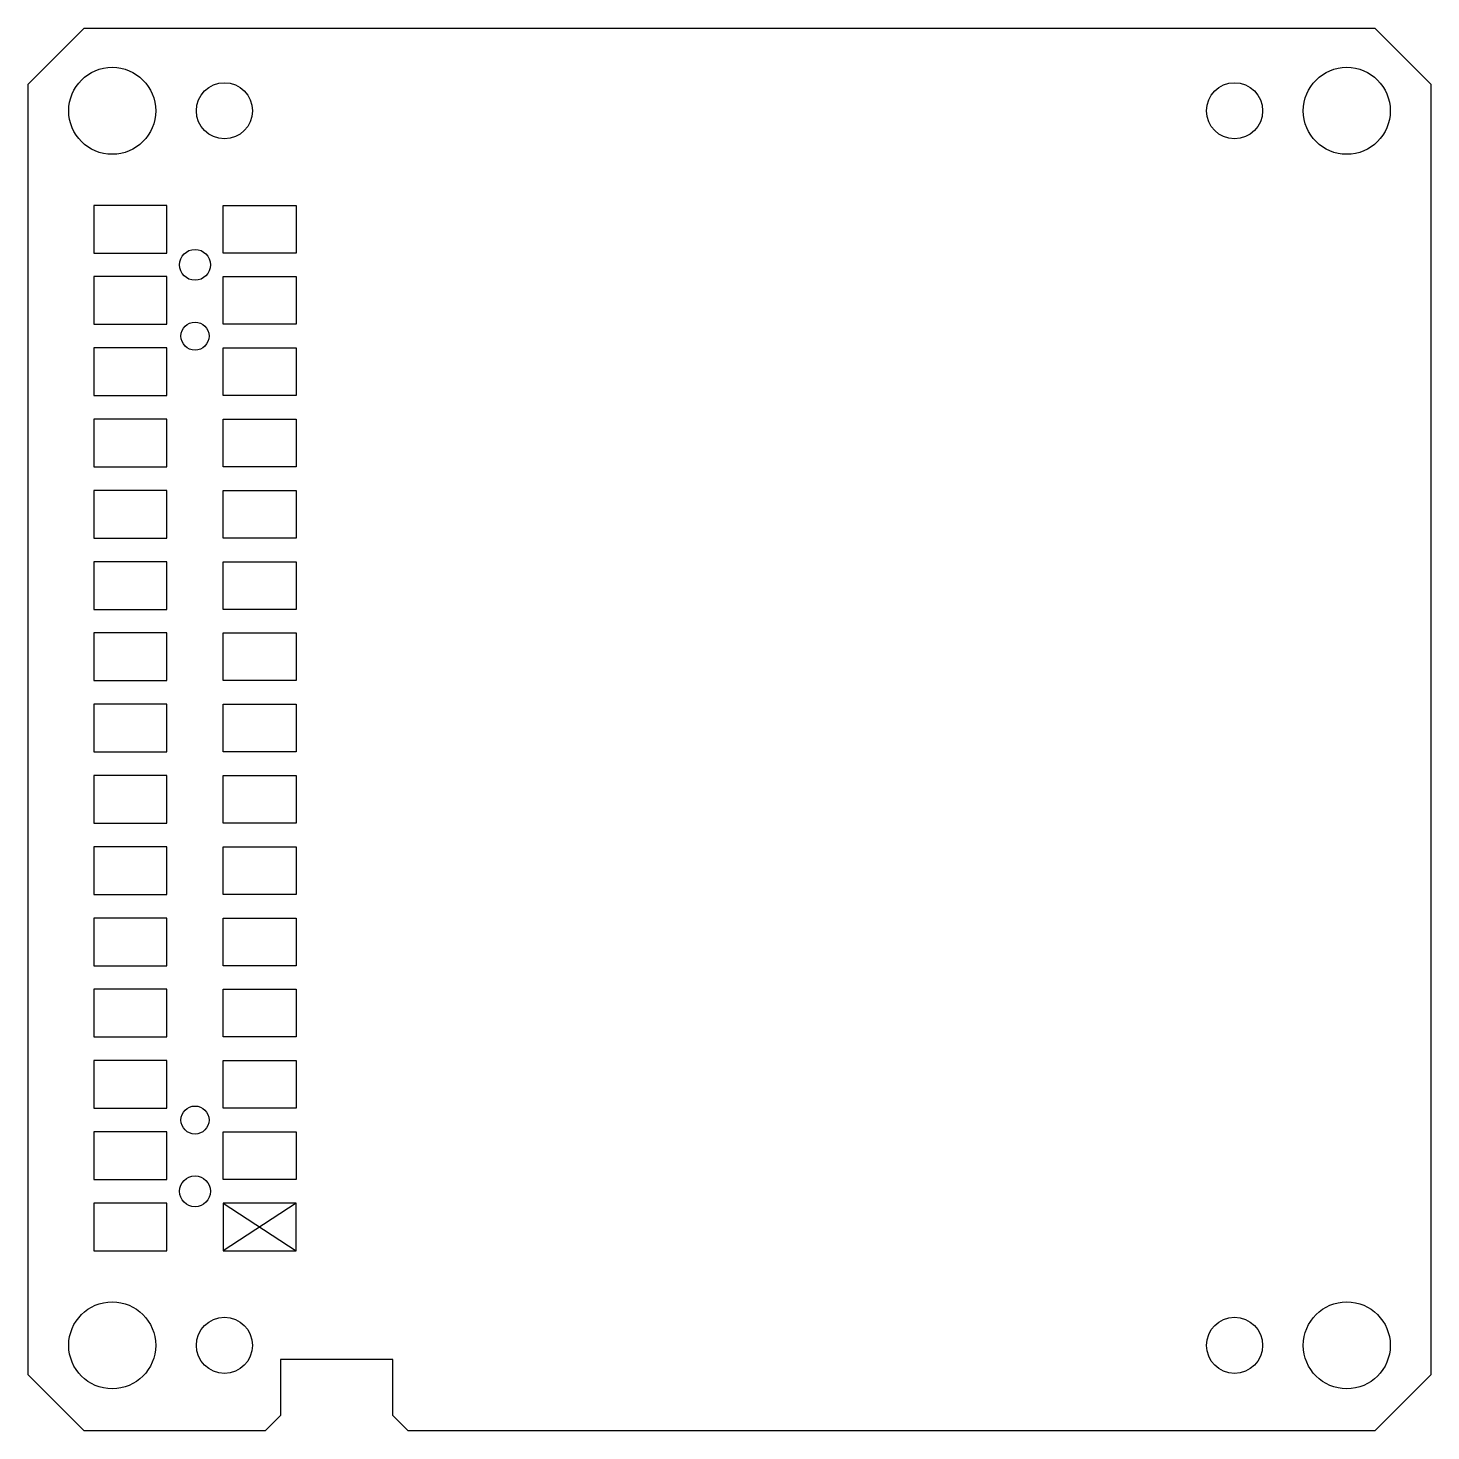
# Model space of a CAD drawing. Header units: millimetres. Extents: x -25 to 25, y -25 to 25.
import ezdxf

# ---------------------------------------------------------------- set-up
doc = ezdxf.new("R2010")
doc.units = ezdxf.units.MM
doc.layers.get('0').update_dxf_attribs({"linetype": 'CONTINUOUS'})

msp = doc.modelspace()

# ---------------------------------------------------------------- linework, layer by layer
for p, q in [((-15.45, -16.879), (-18.05, -16.879)), ((-18.05, -16.879), (-18.05, -18.579)), ((-15.45, -16.879), (-18.05, -18.579)), ((-18.05, -16.879), (-15.45, -18.579)), ((-15.45, -18.579), (-15.45, -16.879)), ((-18.05, -18.579), (-15.45, -18.579))]:
    msp.add_line(p, q)
for points in [[(23, 25), (25, 23), (25, -23), (23, -25), (-11.449, -25), (-12, -24.449), (-12, -22.449), (-16, -22.449), (-16, -24.449), (-16.551, -25), (-23, -25), (-25, -23), (-25, 23), (-23, 25)], [(23, 25), (25, 23), (25, -23), (23, -25), (-11.449, -25), (-12, -24.449), (-12, -22.449), (-16, -22.449), (-16, -24.449), (-16.551, -25), (-23, -25), (-25, -23), (-25, 23), (-23, 25)], [(-20.05, 18.681), (-22.65, 18.681), (-22.65, 16.981), (-20.05, 16.981)], [(-15.45, 16.981), (-18.05, 16.981), (-18.05, 18.681), (-15.45, 18.681)], [(-20.05, 16.141), (-22.65, 16.141), (-22.65, 14.441), (-20.05, 14.441)], [(-15.45, 14.441), (-18.05, 14.441), (-18.05, 16.141), (-15.45, 16.141)], [(-20.05, 13.601), (-22.65, 13.601), (-22.65, 11.901), (-20.05, 11.901)], [(-15.45, 11.901), (-18.05, 11.901), (-18.05, 13.601), (-15.45, 13.601)], [(-20.05, 11.061), (-22.65, 11.061), (-22.65, 9.361), (-20.05, 9.361)], [(-15.45, 9.361), (-18.05, 9.361), (-18.05, 11.061), (-15.45, 11.061)], [(-20.05, 8.521), (-22.65, 8.521), (-22.65, 6.821), (-20.05, 6.821)], [(-15.45, 6.821), (-18.05, 6.821), (-18.05, 8.521), (-15.45, 8.521)], [(-20.05, 5.981), (-22.65, 5.981), (-22.65, 4.281), (-20.05, 4.281)], [(-15.45, 4.281), (-18.05, 4.281), (-18.05, 5.981), (-15.45, 5.981)], [(-20.05, 3.441), (-22.65, 3.441), (-22.65, 1.741), (-20.05, 1.741)], [(-15.45, 1.741), (-18.05, 1.741), (-18.05, 3.441), (-15.45, 3.441)], [(-20.05, 0.901), (-22.65, 0.901), (-22.65, -0.799), (-20.05, -0.799)], [(-15.45, -0.799), (-18.05, -0.799), (-18.05, 0.901), (-15.45, 0.901)], [(-20.05, -1.639), (-22.65, -1.639), (-22.65, -3.339), (-20.05, -3.339)], [(-15.45, -3.339), (-18.05, -3.339), (-18.05, -1.639), (-15.45, -1.639)], [(-20.05, -4.179), (-22.65, -4.179), (-22.65, -5.879), (-20.05, -5.879)], [(-15.45, -5.879), (-18.05, -5.879), (-18.05, -4.179), (-15.45, -4.179)], [(-20.05, -6.719), (-22.65, -6.719), (-22.65, -8.419), (-20.05, -8.419)], [(-15.45, -8.419), (-18.05, -8.419), (-18.05, -6.719), (-15.45, -6.719)], [(-20.05, -9.259), (-22.65, -9.259), (-22.65, -10.959), (-20.05, -10.959)], [(-15.45, -10.959), (-18.05, -10.959), (-18.05, -9.259), (-15.45, -9.259)], [(-20.05, -11.799), (-22.65, -11.799), (-22.65, -13.499), (-20.05, -13.499)], [(-15.45, -13.499), (-18.05, -13.499), (-18.05, -11.799), (-15.45, -11.799)], [(-20.05, -14.339), (-22.65, -14.339), (-22.65, -16.039), (-20.05, -16.039)], [(-15.45, -16.039), (-18.05, -16.039), (-18.05, -14.339), (-15.45, -14.339)], [(-20.05, -18.579), (-20.05, -16.879), (-22.65, -16.879), (-22.65, -18.579)]]:
    msp.add_lwpolyline(points, close=True)
for centre, radius in [((-22, 22.051, 0), 1.55), ((-22, 22.051), 1.55), ((22, 22.051, 0), 1.55), ((22, 22.051), 1.55), ((-18, 22.051, 0), 1), ((-18, 22.051), 1), ((18, 22.051, 0), 1), ((18, 22.051), 1), ((-19.05, 16.561, 0), 0.55), ((-19.05, 16.561), 0.55), ((-19.05, 14.021, 0), 0.5), ((-19.05, 14.021), 0.5), ((-19.05, -13.919, 0), 0.5), ((-19.05, -13.919), 0.5), ((-19.05, -16.459, 0), 0.55), ((-19.05, -16.459), 0.55), ((-22, -21.949, 0), 1.55), ((-22, -21.949), 1.55), ((22, -21.949, 0), 1.55), ((22, -21.949), 1.55), ((-18, -21.949, 0), 1), ((-18, -21.949), 1), ((18, -21.949, 0), 1), ((18, -21.949), 1)]:
    msp.add_circle(centre, radius)

doc.saveas('drawing.dxf')
